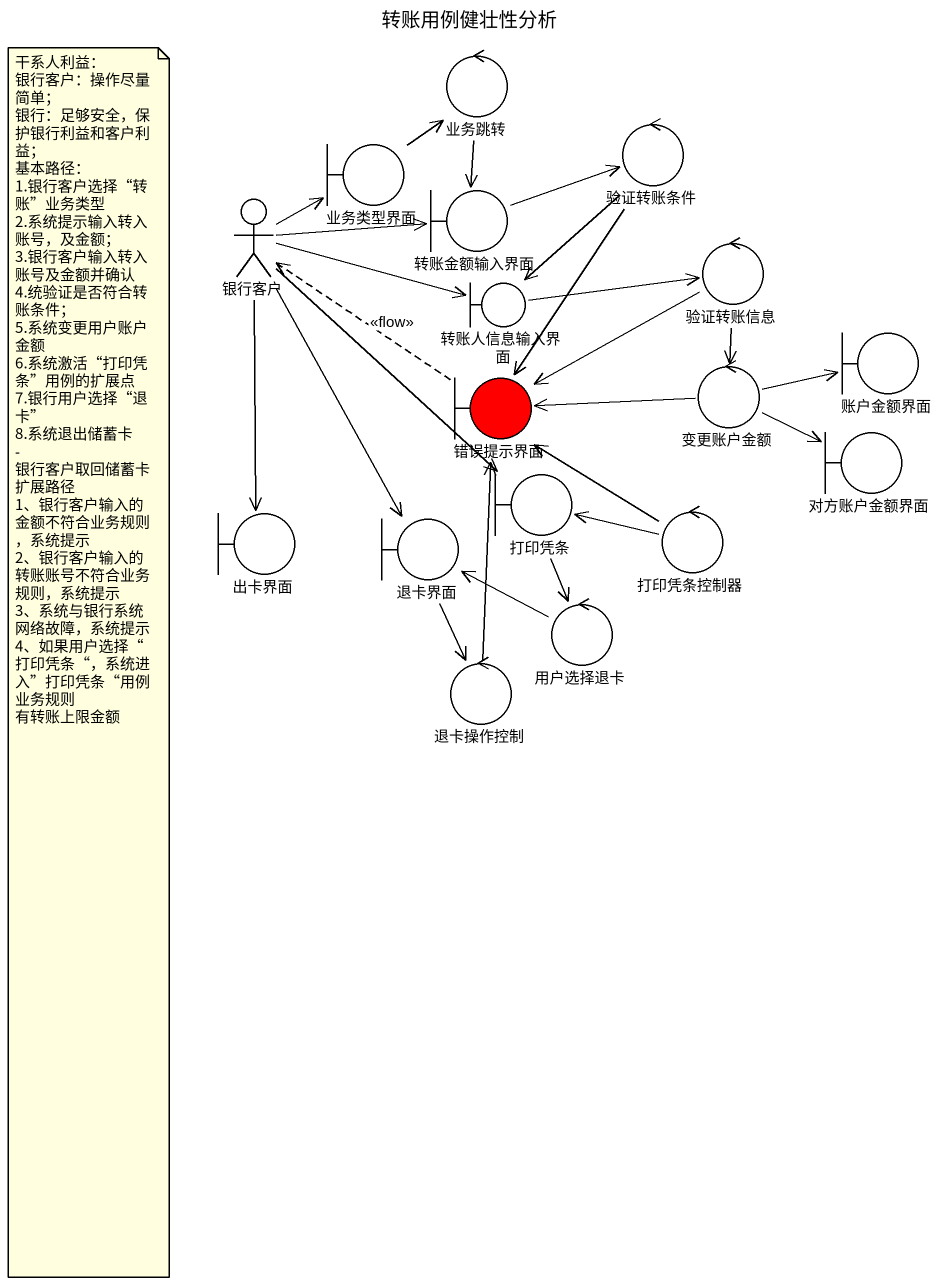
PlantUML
@startuml
title 转账用例健壮性分析
control 业务跳转
boundary 业务类型界面
control 验证转账条件
actor 银行客户
boundary 转账金额输入界面
boundary 转账人信息输入界面
control 验证转账信息
boundary 账户金额界面
boundary 错误提示界面 #FF0000
control 变更账户金额
boundary 打印凭条
boundary 对方账户金额界面
boundary 出卡界面
boundary 退卡界面
control 打印凭条控制器
control 用户选择退卡
control 退卡操作控制
业务跳转 --> 转账金额输入界面
业务类型界面 -up-> 业务跳转
验证转账条件 --> 转账人信息输入界面
验证转账条件 --> 错误提示界面
银行客户 -up-> 业务类型界面
银行客户 -right-> 转账金额输入界面
银行客户 -right-> 转账人信息输入界面
银行客户 --> 打印凭条
银行客户 --> 出卡界面
银行客户 --> 退卡界面
转账金额输入界面 -right-> 验证转账条件
转账人信息输入界面 -right-> 验证转账信息
验证转账信息 -left-> 错误提示界面
验证转账信息 --> 变更账户金额
错误提示界面 .up.> 银行客户 : <<flow>>
变更账户金额 -right-> 账户金额界面
变更账户金额 -left-> 错误提示界面
变更账户金额 -right-> 对方账户金额界面
打印凭条 --> 用户选择退卡
退卡界面 --> 退卡操作控制
打印凭条控制器 -up-> 错误提示界面
打印凭条控制器 -left-> 打印凭条
用户选择退卡 -left-> 退卡界面
退卡操作控制 -up-> 错误提示界面
note as N1
  干系人利益：
  银行客户：操作尽量简单；
  银行：足够安全，保护银行利益和客户利益；
  基本路径：
  1.银行客户选择“转账”业务类型
  2.系统提示输入转入账号，及金额；
  3.银行客户输入转入账号及金额并确认
  4.统验证是否符合转账条件；
  5.系统变更用户账户金额
  6.系统激活“打印凭条”用例的扩展点
  7.银行用户选择“退卡”
  8.系统退出储蓄卡
  - 银行客户取回储蓄卡
  扩展路径
  1、银行客户输入的金额不符合业务规则，系统提示
  2、银行客户输入的转账账号不符合业务规则，系统提示
  3、系统与银行系统网络故障，系统提示
  4、如果用户选择“打印凭条“，系统进入”打印凭条“用例
  业务规则
  有转账上限金额
end note
@enduml
